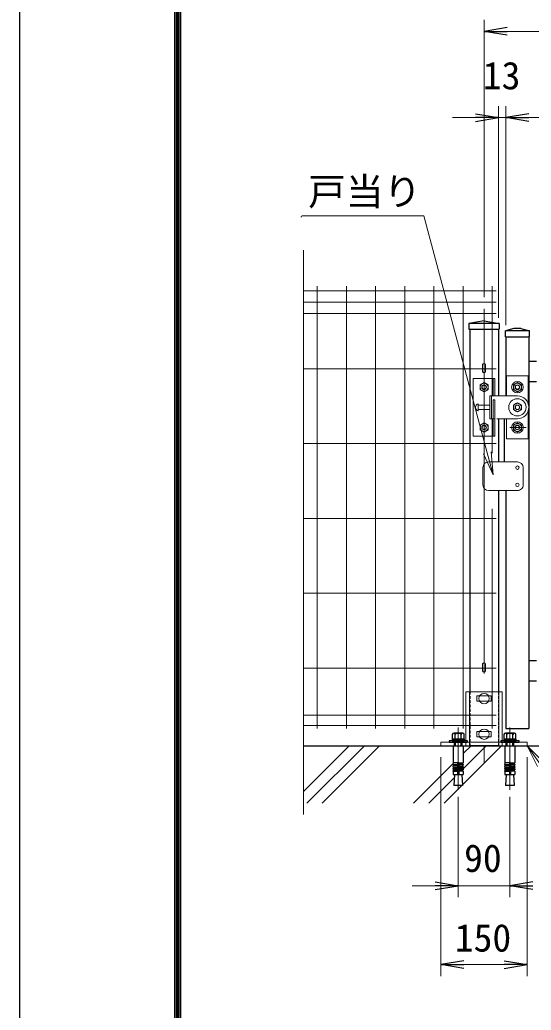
# Model space of a CAD drawing. Units: millimetres, scale not verified. Extents: x -3536 to 4864, y -2970 to 2970.
# Drawn here: x -3536 to -2646, y -467 to 1257 of the extents above; entities that cross this region are included whole.
import ezdxf
from ezdxf.enums import TextEntityAlignment as Align

# ---------------------------------------------------------------- set-up
doc = ezdxf.new("R2010")
doc.units = ezdxf.units.MM
doc.header["$LTSCALE"] = 20
for name, pattern in [('DASHED', [7.5, 6, -1.5]), ('USER1', [50.8, 31.75, -6.35, 6.35, -6.35]), ('USER3', [0.375, 0.25, -0.125])]:
    doc.linetypes.add(name, pattern=pattern)
for name, color, linetype, lineweight in [('0-1_D-BMK', 2, 'USER1', 13), ('0-2_D-STR1', 1, 'Continuous', 25), ('0-3_D-STR3', 3, 'Continuous', 13), ('0-4_D-STR-TXT', 7, 'Continuous', 13), ('0-5_D-STR2', 7, 'Continuous', 13), ('0-6_D-STR-DIM', 7, 'Continuous', 13), ('0-7_0', 7, 'Continuous', 25), ('0-9_D-DCR-HCH', 7, 'Continuous', 13), ('0-A_D-BGD', 7, 'Continuous', 25), ('0-B_D-TTL', 7, 'Continuous', 25)]:
    doc.layers.add(name, color=color, linetype=linetype, lineweight=lineweight)
doc.styles.add('ＭＳ ゴシック', font='')
doc.styles.get('ＭＳ ゴシック').set_extended_font_data('MS Gothic')

# ---------------------------------------------------------------- blocks, each defined once
blk = doc.blocks.new('_Open')
at = {"layer": '0-7_0'}
blk.add_line((-20, 3.33), (0, 0), dxfattribs=at)
blk.add_lwpolyline([(-20, -3.33), (0, 0), (-20, 0)], dxfattribs=at)

msp = doc.modelspace()

# ---------------------------------------------------------------- linework, layer by layer
at = {"layer": '0-1_D-BMK'}
for p, q in [((-2727.71, 753.55), (-2727.71, -37.01)), ((-2772.71, 24.9), (-2772.71, -84.1)), ((-2682.71, 24.9), (-2682.71, -84.1))]:
    msp.add_line(p, q, dxfattribs=at)
at = {"layer": '0-2_D-STR1'}
for p, q in [((-2727.71, 732.66), (-2754.21, 727.99)), ((-2701.21, 727.99), (-2754.21, 727.99)), ((-2754.21, 727.99), (-2754.21, 717.99)), ((-2727.71, 732.66), (-2701.21, 727.99)), ((-2701.21, 727.99), (-2711.71, 727.99)), ((-2701.21, 727.99), (-2701.21, 717.99)), ((-2754.21, 717.99), (-2701.21, 717.99)), ((-2752.71, 717.99), (-2752.71, 86.99)), ((-2711.71, 717.99), (-2701.21, 717.99)), ((-2702.71, 717.99), (-2702.71, 601.99)), ((-2675.71, 718.99), (-2690.71, 714.99)), ((-2648.71, 714.99), (-2690.71, 714.99)), ((-2690.71, 704.99), (-2690.71, 714.99)), ((-2663.71, 718.99), (-2675.71, 718.99)), ((-2663.71, 718.99), (-2648.71, 714.99)), ((-2648.71, 704.99), (-2648.71, 714.99)), ((-2690.71, 704.99), (-2648.71, 704.99)), ((-2689.71, 704.99), (-2689.71, 601.99)), ((-2649.71, 704.99), (-2649.71, 22.99)), ((-2649.71, 662.09), (-2636.71, 662.09)), ((-2649.71, 627.09), (-2636.71, 627.09)), ((-2702.71, 561.99), (-2702.71, 486.99)), ((-2692.71, 561.99), (-2692.71, 486.99)), ((-2702.71, 436.99), (-2702.71, 86.99)), ((-2689.71, 436.99), (-2689.71, 22.99)), ((-2649.71, 141.09), (-2636.71, 141.09)), ((-2649.71, 106.09), (-2636.71, 106.09)), ((-2689.71, 22.99), (-2649.71, 22.99)), ((-2702.71, -7.01), (-2752.71, -7.01))]:
    msp.add_line(p, q, dxfattribs=at)
at = {"layer": '0-2_D-STR1', "linetype": 'USER3'}
for p, q in [((-2752.71, 86.99), (-2752.71, -7.01)), ((-2702.71, 86.99), (-2702.71, -7.01))]:
    msp.add_line(p, q, dxfattribs=at)
at = {"layer": '0-3_D-STR3'}
for p, q in [((-2730.31, 656.71), (-2730.31, 644.54)), ((-2725.11, 656.71), (-2725.11, 644.54)), ((-2746.71, 631.99), (-2708.71, 631.99)), ((-2746.71, 531.99), (-2746.71, 631.99)), ((-2727.71, 625.07), (-2734.71, 621.03)), ((-2734.71, 612.95), (-2734.71, 621.03)), ((-2727.71, 625.07), (-2720.71, 621.03)), ((-2720.71, 612.95), (-2720.71, 621.03)), ((-2711.71, 601.99), (-2711.71, 631.99)), ((-2708.71, 601.99), (-2708.71, 631.99)), ((-2650.71, 636.99), (-2688.71, 636.99)), ((-2688.71, 636.99), (-2688.71, 601.99)), ((-2688.71, 626.99), (-2688.71, 601.99)), ((-2669.71, 625.07), (-2676.71, 621.03)), ((-2676.71, 612.95), (-2676.71, 621.03)), ((-2669.71, 625.07), (-2662.71, 621.03)), ((-2662.71, 612.95), (-2662.71, 621.03)), ((-2650.71, 588.23), (-2650.71, 636.99)), ((-2650.71, 588.23), (-2650.71, 626.99)), ((-2727.71, 608.91), (-2734.71, 612.95)), ((-2727.71, 608.91), (-2720.71, 612.95)), ((-2669.71, 608.91), (-2676.71, 612.95)), ((-2669.71, 608.91), (-2662.71, 612.95)), ((-2737.71, 575.99), (-2737.71, 587.99)), ((-2717.71, 601.99), (-2717.71, 561.99)), ((-2717.71, 601.99), (-2669.71, 601.99)), ((-2714.71, 601.99), (-2714.71, 561.99)), ((-2711.71, 594.99), (-2708.71, 594.99)), ((-2711.71, 594.99), (-2711.71, 531.99)), ((-2708.71, 594.99), (-2708.71, 531.99)), ((-2688.71, 601.99), (-2688.71, 601.99)), ((-2669.71, 590.07), (-2676.71, 586.03)), ((-2669.71, 590.07), (-2662.71, 586.03)), ((-2650.71, 588.23), (-2650.71, 588.23)), ((-2746.71, 575.31), (-2746.71, 531.99)), ((-2717.71, 585.99), (-2737.71, 585.99)), ((-2717.71, 577.99), (-2737.71, 577.99)), ((-2676.71, 577.95), (-2676.71, 586.03)), ((-2669.71, 573.91), (-2676.71, 577.95)), ((-2669.71, 573.91), (-2662.71, 577.95)), ((-2662.71, 577.95), (-2662.71, 586.03)), ((-2650.71, 575.74), (-2650.71, 526.99)), ((-2650.71, 575.74), (-2650.71, 536.99)), ((-2727.71, 555.07), (-2734.71, 551.03)), ((-2727.71, 555.07), (-2720.71, 551.03)), ((-2717.71, 561.99), (-2708.71, 561.99)), ((-2705.71, 561.99), (-2669.71, 561.99)), ((-2688.71, 536.99), (-2688.71, 561.99)), ((-2688.71, 526.99), (-2688.71, 561.99)), ((-2688.71, 561.99), (-2688.71, 561.99)), ((-2669.71, 555.07), (-2676.71, 551.03)), ((-2669.71, 555.07), (-2676.71, 551.03)), ((-2669.71, 555.07), (-2662.71, 551.03)), ((-2669.71, 555.07), (-2662.71, 551.03)), ((-2734.71, 551.03), (-2734.71, 542.95)), ((-2727.71, 538.91), (-2734.71, 542.95)), ((-2727.71, 538.91), (-2720.71, 542.95)), ((-2720.71, 551.03), (-2720.71, 542.95)), ((-2682.68, 546.99), (-2654.44, 546.99)), ((-2676.71, 542.95), (-2676.71, 551.03)), ((-2676.71, 551.03), (-2676.71, 542.95)), ((-2669.71, 538.91), (-2676.71, 542.95)), ((-2669.71, 538.91), (-2676.71, 542.95)), ((-2669.71, 538.91), (-2662.71, 542.95)), ((-2669.71, 538.91), (-2662.71, 542.95)), ((-2662.71, 542.95), (-2662.71, 551.03)), ((-2662.71, 551.03), (-2662.71, 542.95)), ((-2746.71, 531.99), (-2708.71, 531.99)), ((-2650.71, 526.99), (-2688.71, 526.99)), ((-2719.71, 486.99), (-2669.71, 486.99)), ((-2729.71, 446.99), (-2729.71, 476.99)), ((-2659.71, 446.99), (-2659.71, 476.99)), ((-2719.71, 436.99), (-2669.71, 436.99)), ((-2730.31, 135.71), (-2730.31, 123.54)), ((-2725.11, 135.71), (-2725.11, 123.54)), ((-2696.21, 86.99), (-2696.21, -1.01)), ((-2715.22, 79.74), (-2740.22, 79.74)), ((-2740.22, 79.74), (-2740.22, 70.24)), ((-2715.22, 70.24), (-2740.22, 70.24)), ((-2715.22, 79.74), (-2715.22, 70.24)), ((-2715.22, 17.74), (-2740.22, 17.74)), ((-2740.22, 17.74), (-2740.22, 8.24)), ((-2715.22, 17.74), (-2715.22, 8.24)), ((-2715.22, 8.24), (-2740.22, 8.24)), ((-2802.71, -1.01), (-2652.71, -1.01)), ((-2781.36, -7.01), (-2764.06, -7.01)), ((-2691.36, -7.01), (-2674.06, -7.01)), ((-2652.71, -1.01), (-2652.71, -7.01))]:
    msp.add_line(p, q, dxfattribs=at)
at = {"layer": '0-3_D-STR3', "linetype": 'DASHED'}
for p, q in [((-2753.21, 86.99), (-2753.21, -7.01)), ((-2702.21, 86.99), (-2702.21, -7.01)), ((-2779.71, -1.01), (-2779.71, -7.01)), ((-2765.71, -1.01), (-2765.71, -7.01)), ((-2759.21, -1.01), (-2759.21, -7.01)), ((-2696.21, -1.01), (-2696.21, -7.01)), ((-2689.71, -1.01), (-2689.71, -7.01)), ((-2675.71, -1.01), (-2675.71, -7.01))]:
    msp.add_line(p, q, dxfattribs=at)
at = {"layer": '0-3_D-STR3', "lineweight": 25}
for p, q in [((-2788.71, 1.29), (-2788.71, -1.01)), ((-2756.71, 1.29), (-2788.71, 1.29)), ((-2761.96, 4.29), (-2783.46, 4.29)), ((-2783.46, 4.29), (-2783.46, 1.29)), ((-2783.46, 1.29), (-2761.96, 1.29)), ((-2783.11, 12.59), (-2783.11, 4.29)), ((-2783.11, 4.29), (-2762.32, 4.29)), ((-2764.92, 15.09), (-2780.51, 15.09)), ((-2778.71, 15.09), (-2766.71, 15.09)), ((-2777.91, 4.29), (-2777.91, 12.59)), ((-2774.21, 4.29), (-2773.41, 1.29)), ((-2771.21, 1.29), (-2772.02, 4.29)), ((-2767.52, 4.29), (-2767.52, 12.59)), ((-2762.32, 4.29), (-2762.32, 12.59)), ((-2761.96, 1.29), (-2761.96, 4.29)), ((-2756.71, -1.01), (-2756.71, 1.29)), ((-2698.71, 1.29), (-2698.71, -1.01)), ((-2666.71, 1.29), (-2698.71, 1.29)), ((-2671.96, 4.29), (-2693.46, 4.29)), ((-2693.46, 4.29), (-2693.46, 1.29)), ((-2693.46, 1.29), (-2671.96, 1.29)), ((-2693.11, 12.59), (-2693.11, 4.29)), ((-2693.11, 4.29), (-2672.32, 4.29)), ((-2674.92, 15.09), (-2690.51, 15.09)), ((-2688.71, 15.09), (-2676.71, 15.09)), ((-2687.91, 4.29), (-2687.91, 12.59)), ((-2684.21, 4.29), (-2683.41, 1.29)), ((-2681.21, 1.29), (-2682.02, 4.29)), ((-2677.52, 4.29), (-2677.52, 12.59)), ((-2672.32, 4.29), (-2672.32, 12.59)), ((-2671.96, 1.29), (-2671.96, 4.29)), ((-2666.71, -1.01), (-2666.71, 1.29)), ((-2788.71, -1.01), (-2756.71, -1.01)), ((-2781.36, -7.01), (-2781.36, -37.05)), ((-2778.71, -1.01), (-2778.71, -7.01)), ((-2777.63, -7.01), (-2777.63, -1.01)), ((-2767.79, -7.01), (-2767.79, -1.01)), ((-2766.71, -7.01), (-2766.71, -1.01)), ((-2764.06, -7.01), (-2764.06, -37.05)), ((-2698.71, -1.01), (-2666.71, -1.01)), ((-2691.36, -7.01), (-2691.36, -37.05)), ((-2688.71, -1.01), (-2688.71, -7.01)), ((-2687.63, -7.01), (-2687.63, -1.01)), ((-2677.79, -7.01), (-2677.79, -1.01)), ((-2676.71, -7.01), (-2676.71, -1.01)), ((-2674.06, -7.01), (-2674.06, -37.05)), ((-2773.71, -37.05), (-2781.36, -37.05)), ((-2781.36, -39.55), (-2780.93, -37.09)), ((-2781.36, -39.55), (-2773.71, -39.55)), ((-2781.36, -39.55), (-2781.36, -41.05)), ((-2781.36, -41.05), (-2773.71, -41.05)), ((-2781.36, -43.55), (-2780.93, -41.09)), ((-2781.36, -43.55), (-2773.71, -43.55)), ((-2781.36, -43.55), (-2781.36, -45.05)), ((-2781.36, -45.05), (-2773.71, -45.05)), ((-2781.36, -47.55), (-2780.93, -45.09)), ((-2781.36, -47.55), (-2773.71, -47.55)), ((-2781.36, -47.55), (-2781.36, -49.05)), ((-2781.36, -51.51), (-2780.93, -49.05)), ((-2781.36, -49.05), (-2773.71, -49.05)), ((-2781.36, -51.51), (-2773.71, -51.51)), ((-2781.36, -51.51), (-2781.36, -57.01)), ((-2773.71, -37.05), (-2773.71, -57.01)), ((-2771.71, -37.05), (-2764.06, -37.05)), ((-2771.71, -37.05), (-2771.71, -57.01)), ((-2764.06, -39.55), (-2771.71, -39.55)), ((-2764.06, -41.05), (-2771.71, -41.05)), ((-2764.06, -43.55), (-2771.71, -43.55)), ((-2764.06, -45.05), (-2771.71, -45.05)), ((-2764.06, -47.55), (-2771.71, -47.55)), ((-2764.06, -49.05), (-2771.71, -49.05)), ((-2764.06, -51.51), (-2771.71, -51.51)), ((-2764.06, -39.55), (-2764.5, -37.09)), ((-2764.06, -43.55), (-2764.5, -41.09)), ((-2764.06, -47.55), (-2764.5, -45.09)), ((-2764.06, -51.51), (-2764.5, -49.05)), ((-2764.06, -39.55), (-2764.06, -41.05)), ((-2764.06, -43.55), (-2764.06, -45.05)), ((-2764.06, -47.55), (-2764.06, -49.05)), ((-2764.06, -51.51), (-2764.06, -57.01)), ((-2683.71, -37.05), (-2691.36, -37.05)), ((-2691.36, -39.55), (-2690.93, -37.09)), ((-2691.36, -39.55), (-2683.71, -39.55)), ((-2691.36, -39.55), (-2691.36, -41.05)), ((-2691.36, -41.05), (-2683.71, -41.05)), ((-2691.36, -43.55), (-2690.93, -41.09)), ((-2691.36, -43.55), (-2683.71, -43.55)), ((-2691.36, -43.55), (-2691.36, -45.05)), ((-2691.36, -45.05), (-2683.71, -45.05)), ((-2691.36, -47.55), (-2690.93, -45.09)), ((-2691.36, -47.55), (-2683.71, -47.55)), ((-2691.36, -47.55), (-2691.36, -49.05)), ((-2691.36, -51.51), (-2690.93, -49.05)), ((-2691.36, -49.05), (-2683.71, -49.05)), ((-2691.36, -51.51), (-2683.71, -51.51)), ((-2691.36, -51.51), (-2691.36, -57.01)), ((-2683.71, -37.05), (-2683.71, -57.01)), ((-2681.71, -37.05), (-2674.06, -37.05)), ((-2681.71, -37.05), (-2681.71, -57.01)), ((-2674.06, -39.55), (-2681.71, -39.55)), ((-2674.06, -41.05), (-2681.71, -41.05)), ((-2674.06, -43.55), (-2681.71, -43.55)), ((-2674.06, -45.05), (-2681.71, -45.05)), ((-2674.06, -47.55), (-2681.71, -47.55)), ((-2674.06, -49.05), (-2681.71, -49.05)), ((-2674.06, -51.51), (-2681.71, -51.51)), ((-2674.06, -39.55), (-2674.5, -37.09)), ((-2674.06, -43.55), (-2674.5, -41.09)), ((-2674.06, -47.55), (-2674.5, -45.09)), ((-2674.06, -51.51), (-2674.5, -49.05)), ((-2674.06, -39.55), (-2674.06, -41.05)), ((-2674.06, -43.55), (-2674.06, -45.05)), ((-2674.06, -47.55), (-2674.06, -49.05)), ((-2674.06, -51.51), (-2674.06, -57.01)), ((-2781.36, -57.01), (-2764.06, -57.01)), ((-2779.21, -57.01), (-2780.29, -76.11)), ((-2766.22, -57.01), (-2765.13, -76.11)), ((-2691.36, -57.01), (-2674.06, -57.01)), ((-2689.21, -57.01), (-2690.29, -76.11)), ((-2676.22, -57.01), (-2675.13, -76.11)), ((-2765.13, -76.11), (-2780.29, -76.11)), ((-2675.13, -76.11), (-2690.29, -76.11))]:
    msp.add_line(p, q, dxfattribs=at)
at = {"layer": '0-3_D-STR3'}
for points in [[(-2696.21, 86.99), (-2759.21, 86.99), (-2759.21, -1.01)], [(-2802.71, -1.01), (-2802.71, -7.01), (-2652.71, -7.01)]]:
    msp.add_lwpolyline(points, dxfattribs=at)
for centre, radius in [((-2727.71, 616.99), 7), ((-2727.71, 616.99), 4), ((-2669.71, 616.99), 10), ((-2669.71, 616.99), 7), ((-2669.71, 616.99), 4), ((-2727.71, 616.99), 3.5), ((-2669.71, 616.99), 3.5), ((-2669.71, 581.99), 15), ((-2669.71, 581.99), 7), ((-2669.71, 581.99), 4), ((-2669.71, 581.99), 3.5), ((-2727.71, 546.99), 7), ((-2669.71, 546.99), 10), ((-2669.71, 546.99), 10), ((-2669.71, 546.99), 7), ((-2669.71, 546.99), 7), ((-2727.71, 546.99), 4), ((-2727.71, 546.99), 3.5), ((-2669.71, 546.99), 4), ((-2669.71, 546.99), 4), ((-2669.71, 546.99), 3.5), ((-2669.71, 546.99), 3.5), ((-2669.71, 476.99), 3), ((-2669.71, 446.99), 3), ((-2727.71, 74.99), 9), ((-2727.71, 12.99), 9)]:
    msp.add_circle(centre, radius, dxfattribs=at)
for centre, radius, start, end in [((-2727.71, 644.54), 2.6, 180, 0), ((-2736.61, 581.99), 6.1, 100.38886, 259.61115), ((-2669.71, 581.99), 20, 270, 89.99983), ((-2719.71, 476.99), 10, 90, 180.00001), ((-2669.71, 476.99), 10, 0, 90), ((-2719.71, 446.99), 10, 180.00001, 270), ((-2669.71, 446.99), 10, 270, 0.00001), ((-2727.71, 123.54), 2.6, 180, 0)]:
    msp.add_arc(centre, radius, start, end, dxfattribs=at)
at = {"layer": '0-3_D-STR3', "lineweight": 25}
for centre, radius, start, end in [((-2780.51, 12.49), 2.6, 2.20423, 177.79577), ((-2772.71, 8.44), 6.65, 38.61324, 141.38676), ((-2764.92, 12.49), 2.6, 2.20423, 177.79577), ((-2690.51, 12.49), 2.6, 2.20423, 177.79577), ((-2682.71, 8.44), 6.65, 38.61324, 141.38676), ((-2674.92, 12.49), 2.6, 2.20423, 177.79577), ((-2772.71, -37.05), 1, 0, 180), ((-2682.71, -37.05), 1, 0, 180)]:
    msp.add_arc(centre, radius, start, end, dxfattribs=at)
at = {"layer": '0-3_D-STR3'}
for centre in [(-2727.71, 656.69), (-2727.71, 135.69)]:
    msp.add_ellipse(centre, major_axis=(-2.6, 0), ratio=0.649974, start_param=3.1415927, end_param=6.2831853, dxfattribs=at)
at = {"layer": '0-4_D-STR-TXT'}
msp.add_line((-2634.89, -43.43), (-2652.71, -7.01), dxfattribs=at)
msp.add_lwpolyline([(-2624.04, -35.68), (-2652.71, -7.01), (-2629.46, -39.56), (-2449.41, -291.62), (-1674.58, -291.62), (-1667.38, -291.62)], dxfattribs=at)
at = {"layer": '0-5_D-STR2'}
for p, q in [((-3042.1, 784.56), (-2706.51, 784.56)), ((-3018.13, 22.99), (-3018.13, 792.99)), ((-2967.36, 22.99), (-2967.36, 792.99)), ((-2916.59, 22.99), (-2916.59, 792.99)), ((-2865.82, 22.99), (-2865.82, 792.99)), ((-2815.05, 22.99), (-2815.05, 792.99)), ((-2764.28, 22.99), (-2764.28, 792.99)), ((-2713.51, 601.99), (-2713.51, 792.99)), ((-3042.1, 764.99), (-2706.51, 764.99)), ((-3042.1, 745.42), (-2706.51, 745.42)), ((-3042.1, 648.99), (-2706.51, 648.99)), ((-2713.51, 501.94), (-2713.51, 561.99)), ((-3042.1, 518.74), (-2706.51, 518.74)), ((-2713.51, 22.99), (-2713.51, 405.29)), ((-3042.1, 388.49), (-2706.51, 388.49)), ((-3042.1, 258.24), (-2706.51, 258.24)), ((-3042.1, 127.99), (-2706.51, 127.99)), ((-3042.1, 45.99), (-2706.51, 45.99)), ((-3042.1, 28.39), (-2706.51, 28.39))]:
    msp.add_line(p, q, dxfattribs=at)
at = {"layer": '0-6_D-STR-DIM'}
for p, q in [((-2727.71, 773.55), (-2727.71, 1256.36)), ((-1737.71, 1236.36), (-2687.71, 1236.36)), ((-2702.71, 737.99), (-2702.71, 1106.36)), ((-2689.71, 724.99), (-2689.71, 1106.36)), ((-2689.71, 724.99), (-2689.71, 1106.36)), ((-2742.71, 1086.36), (-2782.71, 1086.36)), ((-2702.71, 1086.36), (-2689.71, 1086.36)), ((-2649.71, 1086.36), (-1805.71, 1086.36)), ((-2649.71, 1086.36), (-2609.71, 1086.36)), ((-3046.82, 913.71), (-3045.02, 913.71)), ((-3042.1, 855.6), (-3042.1, -126.64)), ((-2715.63, 504.76), (-2711.72, 464.4)), ((-2802.71, -27.01), (-2802.71, -408.02)), ((-2652.71, -27.01), (-2652.71, -408.02)), ((-2772.72, -96.11), (-2772.72, -270.84)), ((-2682.72, -96.11), (-2682.72, -270.84)), ((-2812.72, -250.84), (-2852.72, -250.84)), ((-2772.72, -250.84), (-2682.72, -250.84)), ((-2762.71, -388.02), (-2692.71, -388.02))]:
    msp.add_line(p, q, dxfattribs=at)
msp.add_lwpolyline([(-2728.51, 501.31), (-2711.72, 464.4), (-2722.07, 503.04), (-2832.59, 915.51), (-3037.82, 915.51), (-3045.02, 915.51)], dxfattribs=at)
at = {"layer": '0-9_D-DCR-HCH'}
for p, q in [((-3042.1, -86.66), (-2962.46, -7.01)), ((-3035.94, -107.01), (-2935.94, -7.01)), ((-3009.42, -107.01), (-2909.42, -7.01)), ((-2765.2, -74.93), (-2697.29, -7.01)), ((-2764.11, -47.31), (-2723.81, -7.01)), ((-2764.07, -20.75), (-2750.32, -7.01)), ((-2850.32, -107.01), (-2780.36, -37.05)), ((-2823.81, -107.01), (-2779.54, -62.74)), ((-2797.29, -107.01), (-2766.39, -76.11))]:
    msp.add_line(p, q, dxfattribs=at)
at = {"layer": '0-A_D-BGD'}
msp.add_line((-3042.1, -7.01), (-1384.17, -7.01), dxfattribs=at)
at = {"layer": '0-B_D-TTL', "color": 2}
msp.add_lwpolyline([(-3535.68, 2970), (4864.32, 2970), (4864.32, -2970), (-3535.68, -2970)], close=True, dxfattribs=at)
at = {"layer": '0-B_D-TTL'}
for points in [[(-3265.68, 2750), (4594.32, 2750), (4594.32, -2750), (-3265.68, -2750)], [(-3263.18, 2747.5), (4591.82, 2747.5), (4591.82, -2747.5), (-3263.18, -2747.5)], [(-3260.68, 2745), (4589.32, 2745), (4589.32, -2745), (-3260.68, -2745)], [(-3258.18, 2742.5), (4586.82, 2742.5), (4586.82, -2742.5), (-3258.18, -2742.5)], [(-3255.68, 2740), (4584.32, 2740), (4584.32, -2740), (-3255.68, -2740)]]:
    msp.add_lwpolyline(points, close=True, dxfattribs=at)

# ---------------------------------------------------------------- block references
at = {"layer": '0-6_D-STR-DIM', "xscale": 2, "yscale": 2, "rotation": 180}
for p in [(-2727.71, 1236.36), (-2689.71, 1086.36), (-2689.71, 1086.36), (-2682.72, -250.84), (-2802.71, -388.02)]:
    msp.add_blockref('_Open', p, dxfattribs=at)
at = {"layer": '0-6_D-STR-DIM', "xscale": 2, "yscale": 2}
for p in [(-2702.71, 1086.36), (-2772.72, -250.84), (-2652.71, -388.02)]:
    msp.add_blockref('_Open', p, dxfattribs=at)

# ---------------------------------------------------------------- texts
at = {"layer": '0-4_D-STR-TXT', "style": 'ＭＳ ゴシック'}
msp.add_text('戸当り', height=48.09, dxfattribs=at).set_placement((-3033.9, 919.27), align=Align.BOTTOM_LEFT)
at = {"layer": '0-6_D-STR-DIM', "style": 'ＭＳ ゴシック'}
for s, p in [('13', (-2729.96, 1121.11)), ('90', (-2762.46, -241.17)), ('150', (-2778.64, -379.88))]:
    msp.add_text(s, height=48.09, dxfattribs=at).set_placement(p, align=Align.BOTTOM_LEFT)

doc.saveas('drawing.dxf')
